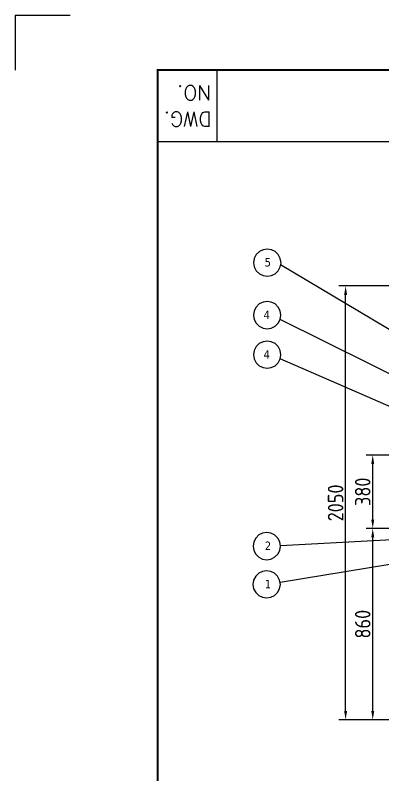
# Model space of a CAD drawing. Header units: millimetres. Extents: x 97339 to 122350, y -311274 to -152040.
# Drawn here: x 108973 to 110627, y -155454 to -152040 of the extents above; entities that cross this region are included whole.
import ezdxf

# ---------------------------------------------------------------- set-up
doc = ezdxf.new("R2010")
doc.units = ezdxf.units.MM
doc.header["$LTSCALE"] = 13
doc.layers.add('1', color=4, linetype='Continuous')
doc.layers.add('2', color=3, linetype='Continuous')
doc.layers.add('paper', color=254, linetype='Continuous', plot=False)
doc.layers.add('标注、文本', color=3, linetype='Continuous', lineweight=25)
doc.layers.add('铁心', color=3, linetype='Continuous', lineweight=0)
doc.styles.add('ROMANS', font='romans.shx', dxfattribs={"bigfont": 'whgtxt.shx'})
doc.styles.get("Standard").update_dxf_attribs({"font": 'gbenor.shx', "bigfont": 'gbcbig.shx'})
doc.styles.add('Tahoma$001', font='tahoma.ttf', dxfattribs={"height": 2.159784})
doc.dimstyles.new('1-15', dxfattribs={"dimscale": 20, "dimtxt": 3.5, "dimasz": 2, "dimexe": 1.5, "dimexo": 0.5, "dimgap": 0.5, "dimtad": 1, "dimtoh": 1, "dimdec": 1, "dimdsep": 46, "dimtxsty": 'Standard', "dimcen": 2.5, "dimclrd": 3, "dimclre": 3, "dimclrt": 3, "dimadec": 0, "dimazin": 2, "dimtfac": 1, "dimtdec": 1, "dimtmove": 0, "dimatfit": 2, "dimfxl": 1, "dimarcsym": 0})

# ---------------------------------------------------------------- blocks, each defined once
blk = doc.blocks.new('*D559')
at = {"layer": 'Defpoints', "color": 0, "transparency": 16777216}
for p in [(110459.5, -153257.1), (110831.1, -153257.1), (110831.1, -155207)]:
    blk.add_point(p, dxfattribs=at)
at = {"layer": '标注、文本', "color": 3, "lineweight": -2, "transparency": 16777216}
for p, q in [((110821.1, -153257.1), (110429.5, -153257.1)), ((110459.5, -155167), (110459.5, -153297.1)), ((110821.1, -155207), (110429.5, -155207))]:
    blk.add_line(p, q, dxfattribs=at)
at = {"layer": '标注、文本', "color": 3, "transparency": 16777216}
for points in [[(110452.9, -153297.1), (110466.2, -153297.1), (110459.5, -153257.1)], [(110452.9, -155167), (110466.2, -155167), (110459.5, -155207)]]:
    blk.add_solid(points, dxfattribs=at)
at = {"layer": '标注、文本', "color": 3, "transparency": 16777216, "insert": (110414.5, -154232.1), "char_height": 70, "attachment_point": 5, "rotation": 90}
blk.add_mtext('2050', dxfattribs=at)
blk = doc.blocks.new('*D561')
at = {"layer": 'Defpoints', "color": 0, "transparency": 16777216}
for p in [(110581.5, -154347), (110994.9, -154347), (110831.1, -155207)]:
    blk.add_point(p, dxfattribs=at)
at = {"layer": '标注、文本', "color": 3, "lineweight": -2, "transparency": 16777216}
for p, q in [((110984.9, -154347), (110551.5, -154347)), ((110581.5, -155167), (110581.5, -154387)), ((110821.1, -155207), (110551.5, -155207))]:
    blk.add_line(p, q, dxfattribs=at)
at = {"layer": '标注、文本', "color": 3, "transparency": 16777216}
for points in [[(110574.9, -154387), (110588.2, -154387), (110581.5, -154347)], [(110574.9, -155167), (110588.2, -155167), (110581.5, -155207)]]:
    blk.add_solid(points, dxfattribs=at)
at = {"layer": '标注、文本', "color": 3, "transparency": 16777216, "insert": (110536.5, -154777), "char_height": 70, "attachment_point": 5, "rotation": 90}
blk.add_mtext('860', dxfattribs=at)
blk = doc.blocks.new('*D545')
at = {"layer": 'Defpoints', "color": 0, "transparency": 16777216}
for p in [(110581.5, -154017), (111057.2, -154017), (111081.1, -154347)]:
    blk.add_point(p, dxfattribs=at)
at = {"layer": '标注、文本', "color": 3, "lineweight": -2, "transparency": 16777216}
for p, q in [((111047.2, -154017), (110551.5, -154017)), ((110581.5, -154307), (110581.5, -154057)), ((111071.1, -154347), (110551.5, -154347))]:
    blk.add_line(p, q, dxfattribs=at)
at = {"layer": '标注、文本', "color": 3, "transparency": 16777216}
for points in [[(110574.9, -154057), (110588.2, -154057), (110581.5, -154017)], [(110574.9, -154307), (110588.2, -154307), (110581.5, -154347)]]:
    blk.add_solid(points, dxfattribs=at)
at = {"layer": '标注、文本', "color": 3, "transparency": 16777216, "insert": (110536.5, -154182), "char_height": 70, "attachment_point": 5, "rotation": 90}
blk.add_mtext('380', dxfattribs=at)

msp = doc.modelspace()

# ---------------------------------------------------------------- linework, layer by layer
at = {"layer": '1', "const_width": 8.634}
msp.add_lwpolyline([(109614.174, -159095.104), (119086.494, -159095.104), (119086.494, -152286.874), (109614.174, -152286.874), (109614.174, -159095.104)], dxfattribs=at)
at = {"layer": '2'}
for p, q in [((109880.583, -152286.874), (109880.583, -152607.552)), ((109614.174, -152607.552), (111784.914, -152607.552))]:
    msp.add_line(p, q, dxfattribs=at)
at = {"layer": 'paper'}
for q in [(108972.819, -152286.874), (109219.494, -152040.199)]:
    msp.add_line((108972.819, -152040.199), q, dxfattribs=at)
at = {"layer": '铁心'}
for points in [[(110168.878, -153152.844), (110165.565, -153132.965), (110156.529, -153115.798), (110142.675, -153101.943), (110125.507, -153094.413), (110107.135, -153091.1), (110088.461, -153094.413), (110071.594, -153101.943), (110057.74, -153115.798), (110048.403, -153132.965), (110045.391, -153152.844), (110048.403, -153171.517), (110057.74, -153188.384), (110071.594, -153202.239), (110088.461, -153210.069), (110107.135, -153213.081), (110125.507, -153210.069), (110142.675, -153202.239), (110156.529, -153188.384), (110165.565, -153171.517)], [(110168.557, -153388.838), (110165.243, -153368.959), (110156.208, -153351.792), (110142.353, -153337.937), (110125.186, -153330.407), (110106.813, -153327.094), (110088.139, -153330.407), (110071.273, -153337.937), (110057.418, -153351.792), (110048.081, -153368.959), (110045.07, -153388.838), (110048.081, -153407.511), (110057.418, -153424.378), (110071.273, -153438.233), (110088.139, -153446.063), (110106.813, -153449.075), (110125.186, -153446.063), (110142.353, -153438.233), (110156.208, -153424.378), (110165.243, -153407.511)], [(110168.557, -153566.55), (110165.243, -153546.672), (110156.208, -153529.504), (110142.353, -153515.649), (110125.186, -153508.12), (110106.813, -153504.807), (110088.139, -153508.12), (110071.273, -153515.649), (110057.418, -153529.504), (110048.081, -153546.672), (110045.07, -153566.55), (110048.081, -153585.224), (110057.418, -153602.09), (110071.273, -153615.945), (110088.139, -153623.776), (110106.813, -153626.788), (110125.186, -153623.776), (110142.353, -153615.945), (110156.208, -153602.09), (110165.243, -153585.224)], [(110166.4, -154426.999), (110163.087, -154407.121), (110154.051, -154389.953), (110140.197, -154376.099), (110123.029, -154368.569), (110104.656, -154365.256), (110085.983, -154368.569), (110069.116, -154376.099), (110055.262, -154389.953), (110045.925, -154407.121), (110042.913, -154426.999), (110045.925, -154445.673), (110055.262, -154462.539), (110069.116, -154476.394), (110085.983, -154484.225), (110104.656, -154487.237), (110123.029, -154484.225), (110140.197, -154476.394), (110154.051, -154462.539), (110163.087, -154445.673)], [(110166.038, -154599.068), (110162.724, -154579.189), (110153.689, -154562.022), (110139.834, -154548.167), (110122.667, -154540.637), (110104.294, -154537.324), (110085.62, -154540.637), (110068.754, -154548.167), (110054.899, -154562.022), (110045.562, -154579.189), (110042.551, -154599.068), (110045.562, -154617.741), (110054.899, -154634.608), (110068.754, -154648.462), (110085.62, -154656.293), (110104.294, -154659.305), (110122.667, -154656.293), (110139.834, -154648.462), (110153.689, -154634.608), (110162.724, -154617.741)]]:
    msp.add_lwpolyline(points, close=True, dxfattribs=at)
for points in [[(111595.731, -154010.82), (110167.221, -153162.181), (110167.221, -153162.181)], [(111389.51, -154013.931), (110165.243, -153407.511), (110165.243, -153407.511)], [(111161.012, -154017.042), (110165.243, -153585.224), (110165.243, -153585.224)], [(111198.578, -154370.228), (110166.172, -154425.632), (110166.172, -154425.632)], [(111343.324, -154397.19), (110164.381, -154589.129), (110164.381, -154589.129)]]:
    msp.add_lwpolyline(points, dxfattribs=at)

# ---------------------------------------------------------------- texts
at = {"layer": '2', "style": 'ROMANS'}
for s, p in [('NO.', (109855.407, -152355.84)), ('DWG.', (109857.78, -152473.988))]:
    msp.add_text(s, height=66.6023, rotation=180, dxfattribs=at).set_placement(p)
at = {"layer": '铁心', "style": 'Tahoma$001'}
for s, p in [('5', (110095.296, -153169.266)), ('4', (110090.448, -153406.146)), ('4', (110090.448, -153583.858)), ('2', (110096.172, -154443.421)), ('1', (110095.81, -154615.49))]:
    msp.add_text(s, height=37.589, dxfattribs=at).set_placement(p)

# ---------------------------------------------------------------- dimensions: what is measured, and where the dimension line sits
at = {"layer": '标注、文本'}
for base, p1, p2, text, picture, middle in [((110459.526, -153257.074), (110831.078, -155207.043), (110831.078, -153257.074), '2050', '*D559', (110414.526, -154232.059)), ((110581.518, -154017.042), (111081.078, -154347.043), (111057.221, -154017.042), '380', '*D545', (110536.518, -154182.042))]:
    dim = msp.add_linear_dim(base=base, p1=p1, p2=p2, angle=90, text=text, dimstyle='1-15', dxfattribs=at)
    dim.commit()
    dim.dimension.update_dxf_attribs({"geometry": picture, "text_midpoint": middle})
dim = msp.add_linear_dim(base=(110581.518, -154347.043), p1=(110831.078, -155207.043), p2=(110994.885, -154347.043), angle=90, dimstyle='1-15', dxfattribs=at)
dim.commit()
dim.dimension.update_dxf_attribs({"geometry": '*D561', "text_midpoint": (110536.518, -154777.043)})

doc.saveas('drawing.dxf')
